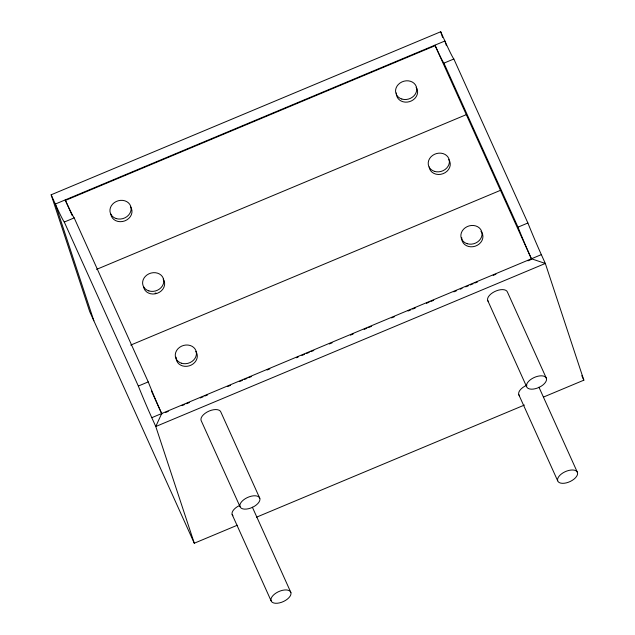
<?xml version="1.0" encoding="UTF-8"?>
<svg xmlns="http://www.w3.org/2000/svg" width="635" height="635" viewBox="0 0 635 635"><rect width="100%" height="100%" fill="white"/><g stroke="black" fill="none" stroke-linecap="round" stroke-linejoin="round"><path stroke-width="0.95" d="M237.268 525.24L194.286 543.227L89.67 311.507L51.149 194.794L440.714 31.75L444.889 41.005A40.569 1.881 67.3 0 0 453.842 58.991L527.891 223.004A40.569 1.881 67.3 0 0 541.345 254.635L545.33 263.462L583.851 380.174L543.608 397.018M72.279 215.654L65.405 200.43L435.158 45.672L434.991 45.148A40.569 1.881 67.3 0 0 443.936 63.135L517.993 227.147A40.569 1.881 67.3 0 0 531.447 258.778L531.622 259.302L435.158 45.672M51.149 194.794L55.332 204.049A40.569 1.881 67.3 0 0 64.286 222.044L74.184 217.9L148.233 381.905A40.569 1.881 67.3 0 0 161.687 413.536L155.773 426.514L194.286 543.227M443.936 63.135L453.842 58.991M96.544 269.399L466.304 114.641M130.723 345.091L500.475 190.333M64.286 222.044L138.335 386.048L148.233 381.905M517.993 227.147L527.891 223.004M138.335 386.048A40.569 1.881 67.3 0 0 151.789 417.679L541.345 254.635M165.521 412.528L168.267 411.377M181.999 405.638L184.745 404.487M186.571 403.717L189.317 402.566M200.303 397.97L203.049 396.827M204.875 396.057L207.621 394.906M227.759 386.485L230.505 385.334M239.657 381.5L242.403 380.349M244.237 379.587L246.975 378.436M248.809 377.674L251.555 376.523M267.113 370.007L269.859 368.864M296.402 357.751L298.236 356.981M301.895 355.449L304.641 354.306M306.467 353.536L309.213 352.385M311.047 351.623L313.793 350.472M329.351 343.964L332.097 342.813M350.401 335.153L353.147 334.002M364.133 329.406L366.879 328.255M368.705 327.485L371.451 326.342M391.589 317.913L394.335 316.762M408.059 311.015L410.805 309.864M412.639 309.102L415.385 307.951M426.363 303.355L429.109 302.204M430.943 301.442L433.689 300.291M453.827 291.862L456.573 290.711M460.232 289.179L462.058 288.417M465.725 286.885L468.471 285.734M470.297 284.964L473.043 283.821M474.877 283.051L477.623 281.9M493.181 275.392L495.927 274.241M527.955 260.834L530.701 259.683M256.476 517.2L524.407 405.059M531.447 258.778L545.33 263.462L155.773 426.514L151.789 417.679M581.811 375.674L583.851 380.174M546.402 378.357A10.747 5.501 -24.3 0 0 530.05 380.024A10.747 5.501 -24.3 0 0 533.051 389.112A10.747 5.501 -24.3 0 0 546.402 378.357L507.476 292.148A10.747 5.501 -24.3 0 0 494.57 291.632A10.747 5.501 -24.3 0 0 488.458 301.649M538.948 387.199L577.469 472.511A10.747 5.501 -24.3 0 1 564.118 483.267A10.747 5.501 -24.3 0 1 561.126 474.186A10.747 5.501 -24.3 0 1 577.469 472.511M487.68 300.434L526.598 386.644M518.747 394.589L557.673 480.798M259.802 498.308A10.747 5.501 -24.3 0 0 243.451 499.983A10.747 5.501 -24.3 0 0 246.451 509.072A10.747 5.501 -24.3 0 0 259.802 498.308L220.877 412.099A10.747 5.501 -24.3 0 0 209.248 410.996A10.747 5.501 -24.3 0 0 201.073 420.386L239.998 506.595M252.349 507.159L290.87 592.471A10.747 5.501 -24.3 0 1 277.519 603.226A10.747 5.501 -24.3 0 1 274.526 594.138A10.747 5.501 -24.3 0 1 290.87 592.471M232.148 514.548L271.074 600.758M151.344 390.771L161.861 414.06M446.437 45.704L444.889 41.005L55.332 204.049L93.845 320.762M440.714 31.75L442.571 37.394M65.405 200.43L65.23 199.906A40.569 1.881 67.3 0 0 74.184 217.9M232.934 515.763A10.747 5.501 -24.3 0 1 239.458 505.539M519.533 395.803A10.747 5.501 -24.3 0 1 526.915 385.199M163.147 279.114A10.747 9.215 -18.3 0 1 157.424 293.235A10.747 9.215 -18.3 0 1 143.518 286.48M156.123 293.084A4.032 3.453 -18.3 0 1 155.083 293.148M480.909 231.267A10.747 9.215 -18.3 0 1 475.25 246.182A10.747 9.215 -18.3 0 1 461.756 237.641M130.493 206.78A10.747 9.215 -18.3 0 1 124.77 220.901A10.747 9.215 -18.3 0 1 110.855 214.146M195.81 351.441A10.747 9.215 -18.3 0 1 189.19 365.863A10.747 9.215 -18.3 0 1 176.141 357.188M448.762 159.568A10.747 9.215 -18.3 0 1 443.032 173.696A10.747 9.215 -18.3 0 1 429.125 166.941M416.1 87.241A10.747 9.215 -18.3 0 1 409.488 101.663A10.747 9.215 -18.3 0 1 396.438 92.98M148.884 290.909A10.747 9.215 -18.3 0 0 163.743 280.202A10.747 9.215 -18.3 0 0 146.963 274.979A10.747 9.215 -18.3 0 0 148.884 290.909M467.154 243.697A10.747 9.215 -18.3 0 0 482.013 232.997A10.747 9.215 -18.3 0 0 465.233 227.767A10.747 9.215 -18.3 0 0 467.154 243.697M116.221 218.575A10.747 9.215 -18.3 0 0 131.08 207.875A10.747 9.215 -18.3 0 0 114.308 202.644A10.747 9.215 -18.3 0 0 116.221 218.575M181.539 363.236A10.747 9.215 -18.3 0 0 196.398 352.536A10.747 9.215 -18.3 0 0 179.626 347.313A10.747 9.215 -18.3 0 0 181.539 363.236M434.491 171.371A10.747 9.215 -18.3 0 0 449.35 160.663A10.747 9.215 -18.3 0 0 432.578 155.44A10.747 9.215 -18.3 0 0 434.491 171.371M401.828 99.036A10.747 9.215 -18.3 0 0 416.695 88.328A10.747 9.215 -18.3 0 0 399.915 83.106A10.747 9.215 -18.3 0 0 401.828 99.036"/></g></svg>
